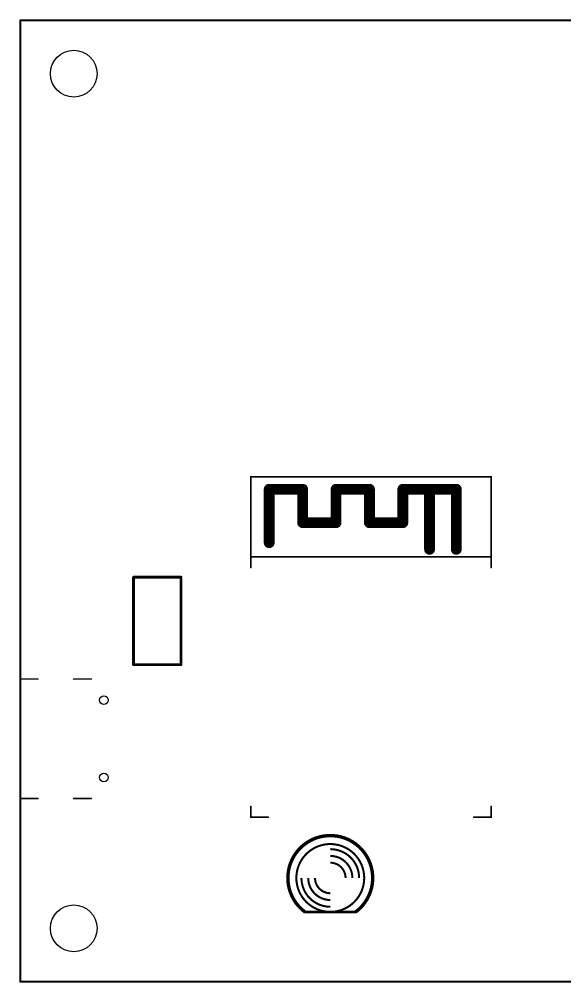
# Model space of a CAD drawing. Extents: x -0.1 to 82.1, y -0.1 to 72.1.
# Drawn here: x -0.1 to 40.7, y -0.1 to 72.1 of the extents above; entities that cross this region are included whole.
import ezdxf

# ---------------------------------------------------------------- set-up
doc = ezdxf.new("R2010")
doc.units = 0
doc.layers.add('20', color=183, linetype='CONTINUOUS')
doc.layers.add('21', color=253, linetype='CONTINUOUS')

msp = doc.modelspace()

# ---------------------------------------------------------------- linework, layer by layer
at = {"layer": '20', "const_width": 0.1524}
for points in [[(82, 72), (0, 72)], [(0, 72), (0, 0)], [(0, 0), (82, 0)]]:
    msp.add_lwpolyline(points, dxfattribs=at)
at = {"layer": '20', "const_width": 0.0762}
for points in [[(0, 72.0381, 1), (0, 71.9619)], [(0.0381, 72, 1), (-0.0381, 72)], [(0, 0.0381, 1), (0, -0.0381)], [(-0.0381, 0, 1), (0.0381, 0)]]:
    msp.add_lwpolyline(points, format="xyb", dxfattribs=at)
at = {"layer": '20'}
for centre, radius in [((4, 68), 1.75), ((6.26, 21.08), 0.325), ((6.26, 15.3), 0.325), ((4, 4), 1.75)]:
    msp.add_circle(centre, radius, dxfattribs=at)
at = {"layer": '21'}
for points, const_width in [([(17.25, 31.82), (17.25, 37.82)], 0.127), ([(17.25, 37.82), (35.25, 37.82)], 0.127), ([(35.25, 31.82), (35.25, 37.82)], 0.127), ([(18.631, 32.878), (18.631, 36.878)], 0.8128), ([(18.631, 36.878), (21.131, 36.878)], 0.8128), ([(21.131, 36.878), (21.131, 34.378)], 0.8128), ([(23.631, 34.378), (23.631, 36.878)], 0.8128), ([(23.631, 36.878), (26.131, 36.878)], 0.8128), ([(26.131, 36.878), (26.131, 34.378)], 0.8128), ([(28.631, 34.378), (28.631, 36.878)], 0.8128), ([(28.631, 36.878), (30.631, 36.878)], 0.8128), ([(30.631, 36.878), (32.631, 36.878)], 0.8128), ([(30.631, 36.878), (30.631, 32.378)], 0.8128), ([(32.631, 36.878), (32.631, 32.378)], 0.8128), ([(21.131, 34.378), (23.631, 34.378)], 0.8128), ([(26.131, 34.378), (28.631, 34.378)], 0.8128), ([(17.25, 31.82), (35.25, 31.82)], 0.127), ([(17.25, 31.82), (17.25, 31.02)], 0.127), ([(35.25, 31.82), (35.25, 31.02)], 0.127), ([(8.472, 23.743), (8.472, 30.297)], 0.2032), ([(8.472, 30.297), (12.028, 30.297)], 0.2032), ([(12.028, 30.297), (12.028, 23.743)], 0.2032), ([(12.028, 23.743), (8.472, 23.743)], 0.2032), ([(-0.02, 13.72), (-0.02, 22.66)], 0.1016), ([(-0.02, 22.66), (1.33, 22.66)], 0.1016), ([(3.98, 22.66), (5.33, 22.66)], 0.1016), ([(1.33, 13.72), (-0.02, 13.72)], 0.1016), ([(5.33, 13.72), (3.98, 13.72)], 0.1016), ([(17.25, 12.32), (17.25, 13.12)], 0.127), ([(35.25, 12.32), (35.25, 13.12)], 0.127), ([(17.25, 12.32), (18.55, 12.32)], 0.127), ([(33.95, 12.32), (35.25, 12.32)], 0.127), ([(21.295, 5.23), (25.105, 5.23)], 0.2032)]:
    msp.add_lwpolyline(points, dxfattribs=dict(at, const_width=const_width))
for points, const_width in [([(17.25, 37.8518, 1), (17.25, 37.7882)], 0.0635), ([(17.2817, 37.82, 1), (17.2183, 37.82)], 0.0635), ([(35.2818, 37.82, 1), (35.2182, 37.82)], 0.0635), ([(35.25, 37.7882, 1), (35.25, 37.8518)], 0.0635), ([(18.8342, 36.878, 1), (18.4278, 36.878)], 0.4064), ([(18.631, 37.0812, 1), (18.631, 36.6748)], 0.4064), ([(21.3342, 36.878, 1), (20.9278, 36.878)], 0.4064), ([(21.131, 36.6748, 1), (21.131, 37.0812)], 0.4064), ([(23.8342, 36.878, 1), (23.4278, 36.878)], 0.4064), ([(23.631, 37.0812, 1), (23.631, 36.6748)], 0.4064), ([(26.3342, 36.878, 1), (25.9278, 36.878)], 0.4064), ([(26.131, 36.6748, 1), (26.131, 37.0812)], 0.4064), ([(28.8342, 36.878, 1), (28.4278, 36.878)], 0.4064), ([(28.631, 37.0812, 1), (28.631, 36.6748)], 0.4064), ([(30.631, 37.0812, 1), (30.631, 36.6748)], 0.4064), ([(30.8342, 36.878, 1), (30.4278, 36.878)], 0.4064), ([(30.631, 36.6748, 1), (30.631, 37.0812)], 0.4064), ([(32.8342, 36.878, 1), (32.4278, 36.878)], 0.4064), ([(32.631, 36.6748, 1), (32.631, 37.0812)], 0.4064), ([(21.131, 34.5812, 1), (21.131, 34.1748)], 0.4064), ([(23.631, 34.1748, 1), (23.631, 34.5812)], 0.4064), ([(26.131, 34.5812, 1), (26.131, 34.1748)], 0.4064), ([(28.631, 34.1748, 1), (28.631, 34.5812)], 0.4064), ([(20.9278, 34.378, 1), (21.3342, 34.378)], 0.4064), ([(23.4278, 34.378, 1), (23.8342, 34.378)], 0.4064), ([(25.9278, 34.378, 1), (26.3342, 34.378)], 0.4064), ([(28.4278, 34.378, 1), (28.8342, 34.378)], 0.4064), ([(18.4278, 32.878, 1), (18.8342, 32.878)], 0.4064), ([(30.4278, 32.378, 1), (30.8342, 32.378)], 0.4064), ([(32.4278, 32.378, 1), (32.8342, 32.378)], 0.4064), ([(17.25, 31.8517, 1), (17.25, 31.7883)], 0.0635), ([(17.2817, 31.82, 1), (17.2183, 31.82)], 0.0635), ([(17.2183, 31.82, 1), (17.2817, 31.82)], 0.0635), ([(35.2818, 31.82, 1), (35.2182, 31.82)], 0.0635), ([(35.2182, 31.82, 1), (35.2818, 31.82)], 0.0635), ([(35.25, 31.7883, 1), (35.25, 31.8517)], 0.0635), ([(17.2183, 31.02, 1), (17.2817, 31.02)], 0.0635), ([(35.2182, 31.02, 1), (35.2818, 31.02)], 0.0635), ([(8.5228, 30.297, 1), (8.4212, 30.297)], 0.1016), ([(8.472, 30.3478, 1), (8.472, 30.2462)], 0.1016), ([(12.0788, 30.297, 1), (11.9772, 30.297)], 0.1016), ([(12.028, 30.2462, 1), (12.028, 30.3478)], 0.1016), ([(8.472, 23.7938, 1), (8.472, 23.6922)], 0.1016), ([(12.028, 23.6922, 1), (12.028, 23.7938)], 0.1016), ([(8.4212, 23.743, 1), (8.5228, 23.743)], 0.1016), ([(11.9772, 23.743, 1), (12.0788, 23.743)], 0.1016), ([(0.0054, 22.66, 1), (-0.0454, 22.66)], 0.0508), ([(-0.02, 22.6854, 1), (-0.02, 22.6346)], 0.0508), ([(1.33, 22.6346, 1), (1.33, 22.6854)], 0.0508), ([(3.98, 22.6854, 1), (3.98, 22.6346)], 0.0508), ([(5.33, 22.6346, 1), (5.33, 22.6854)], 0.0508), ([(-0.02, 13.7454, 1), (-0.02, 13.6946)], 0.0508), ([(-0.0454, 13.72, 1), (0.0054, 13.72)], 0.0508), ([(1.33, 13.6946, 1), (1.33, 13.7454)], 0.0508), ([(3.98, 13.7454, 1), (3.98, 13.6946)], 0.0508), ([(5.33, 13.6946, 1), (5.33, 13.7454)], 0.0508), ([(17.2817, 13.12, 1), (17.2183, 13.12)], 0.0635), ([(35.2818, 13.12, 1), (35.2182, 13.12)], 0.0635), ([(17.25, 12.3518, 1), (17.25, 12.2882)], 0.0635), ([(17.2183, 12.32, 1), (17.2817, 12.32)], 0.0635), ([(18.55, 12.2882, 1), (18.55, 12.3518)], 0.0635), ([(33.95, 12.3518, 1), (33.95, 12.2882)], 0.0635), ([(35.2182, 12.32, 1), (35.2818, 12.32)], 0.0635), ([(35.25, 12.2882, 1), (35.25, 12.3518)], 0.0635), ([(25.105, 5.23, 3), (21.295, 5.23)], 0.254), ([(23.2, 5.23, 1), (23.2, 10.31, 1), (23.2, 5.23)], 0.1524), ([(25.359, 7.77, 0.4142), (23.2, 9.929)], 0.1524), ([(24.851, 7.77, 0.4142), (23.2, 9.421)], 0.1524), ([(24.343, 7.77, 0.4142), (23.2, 8.913)], 0.1524), ([(21.041, 7.77, 0.4142), (23.2, 5.611)], 0.1524), ([(21.549, 7.77, 0.4142), (23.2, 6.119)], 0.1524), ([(22.057, 7.77, 0.4142), (23.2, 6.627)], 0.1524), ([(21.295, 5.2808, 1), (21.295, 5.1792)], 0.1016), ([(25.105, 5.1792, 1), (25.105, 5.2808)], 0.1016)]:
    msp.add_lwpolyline(points, format="xyb", dxfattribs=dict(at, const_width=const_width))

doc.saveas('drawing.dxf')
